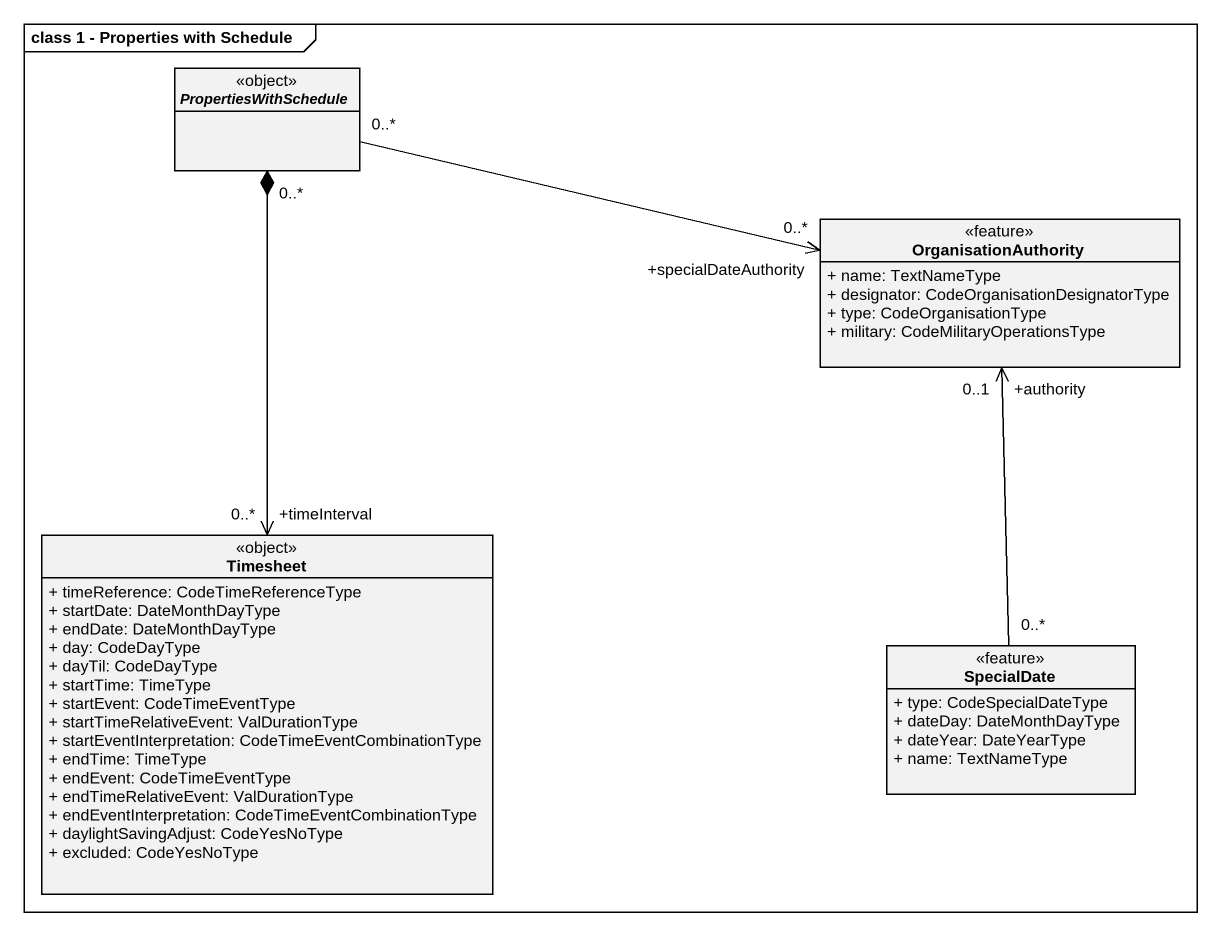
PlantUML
@startuml
mainframe class 1 - Properties with Schedule
hide circle
hide empty members
skinparam classAttributeIconSize 0
abstract class PropertiesWithSchedule <<object>>
class OrganisationAuthority <<feature>> {
  + name: TextNameType
  + designator: CodeOrganisationDesignatorType
  + type: CodeOrganisationType
  + military: CodeMilitaryOperationsType
}
class Timesheet <<object>> {
  + timeReference: CodeTimeReferenceType
  + startDate: DateMonthDayType
  + endDate: DateMonthDayType
  + day: CodeDayType
  + dayTil: CodeDayType
  + startTime: TimeType
  + startEvent: CodeTimeEventType
  + startTimeRelativeEvent: ValDurationType
  + startEventInterpretation: CodeTimeEventCombinationType
  + endTime: TimeType
  + endEvent: CodeTimeEventType
  + endTimeRelativeEvent: ValDurationType
  + endEventInterpretation: CodeTimeEventCombinationType
  + daylightSavingAdjust: CodeYesNoType
  + excluded: CodeYesNoType
}
class SpecialDate <<feature>> {
  + type: CodeSpecialDateType
  + dateDay: DateMonthDayType
  + dateYear: DateYearType
  + name: TextNameType
}
PropertiesWithSchedule "0..*" -right-> "+specialDateAuthority\n0..*" OrganisationAuthority
PropertiesWithSchedule "0..*" *--> "+timeInterval\n0..*" Timesheet
SpecialDate "0..*" -up-> "+authority\n0..1" OrganisationAuthority
@enduml
